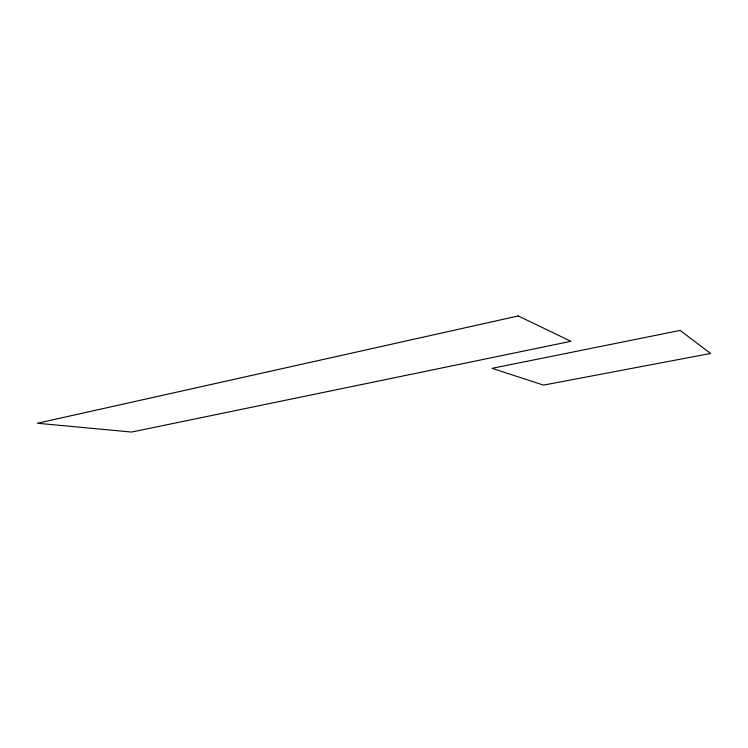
<?xml version="1.0" encoding="UTF-8"?>
<svg xmlns="http://www.w3.org/2000/svg" width="748" height="748" viewBox="0 0 748 748"><rect width="100%" height="100%" fill="white"/><g stroke="black" fill="none" stroke-linecap="round" stroke-linejoin="round"><path stroke-width="1.12" d="M518.224 315.946L37.4 423.246L131.554 432.054L570.93 341.303L518.224 315.946M680.11 330.429L492.072 368.334L543.487 385.108L710.6 353.467L680.11 330.429"/></g></svg>
